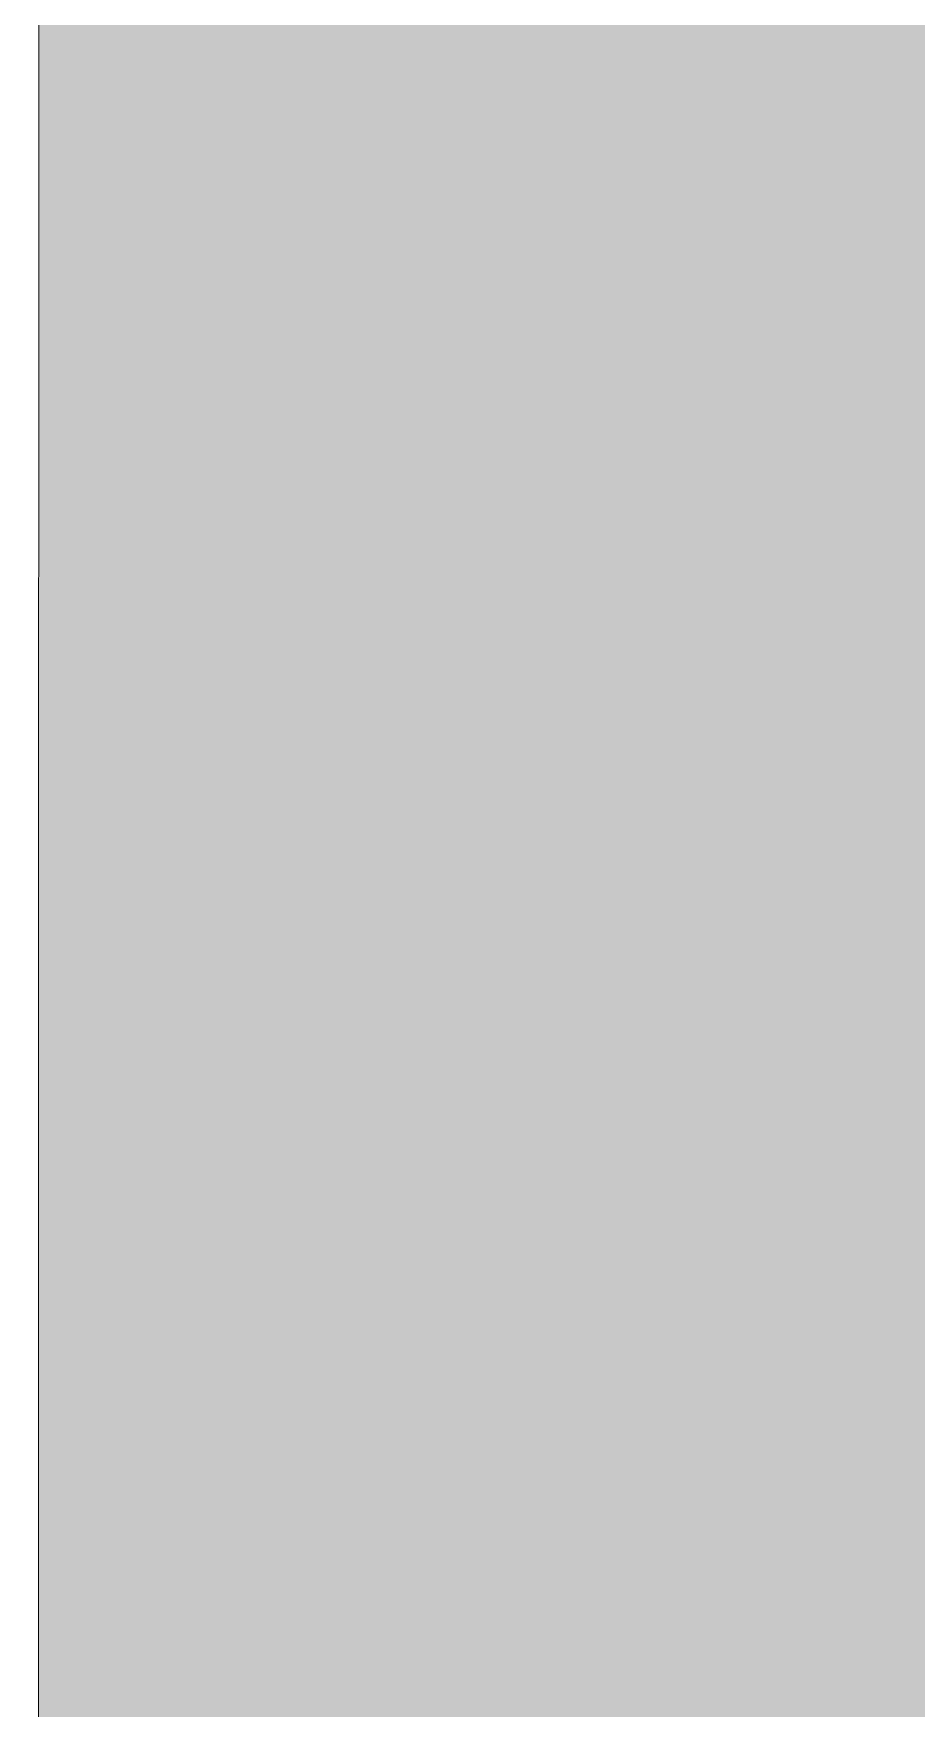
# Model space of a CAD drawing. Extents: x 543 to 1394, y -1479 to -585.
# Drawn here: x 543.3 to 620.8, y -879.5 to -732.4 of the extents above; entities that cross this region are included whole.
import ezdxf

# ---------------------------------------------------------------- set-up
doc = ezdxf.new("R2010")
doc.units = 0
doc.header["$MEASUREMENT"] = 0
doc.layers.add('katman 1', color=7, linetype='Continuous')

# ---------------------------------------------------------------- blocks, each defined once
blk = doc.blocks.new('block 2')
at = {"layer": 'katman 1', "true_color": 0xffffff}
h = blk.add_hatch(color=7, dxfattribs=at)
h.dxf.hatch_style = 2
edge = h.paths.add_edge_path()
edge.add_spline(control_points=[(544.43, -585.23), (827.38, -585.23), (1110.32, -585.23), (1393.26, -585.23), (1393.92, -585.95), (1393.95, -586.85), (1393.98, -587.74), (1394.01, -588.79), (1393.99, -589.83), (1393.99, -590.87), (1393.99, -884.8), (1393.99, -1178.74), (1393.99, -1472.67), (1393.99, -1474.01), (1394.04, -1475.35), (1393.92, -1476.69), (1393.81, -1477.91), (1393.3, -1478.64), (1391.94, -1478.49), (1391.42, -1478.44), (1390.89, -1478.49), (1390.37, -1478.49), (1109.32, -1478.49), (828.26, -1478.49), (547.2, -1478.49), (543.84, -1478.49), (543.75, -1478.4), (543.71, -1475.01), (543.7, -1474.34), (543.7, -1473.67), (543.7, -1473), (543.7, -1178.84), (543.7, -884.68), (543.72, -590.52), (543.72, -588.75), (543.26, -586.87), (544.43, -585.23)], knot_values=[0, 0, 0, 0, 1, 1, 1, 2, 2, 2, 3, 3, 3, 4, 4, 4, 5, 5, 5, 6, 6, 6, 7, 7, 7, 8, 8, 8, 9, 9, 9, 10, 10, 10, 11, 11, 11, 12, 12, 12, 12], degree=3, periodic=1)
at = {"layer": 'katman 1', "lineweight": 0}
blk.add_open_spline([(544.43, -585.23), (827.38, -585.23), (1110.32, -585.23), (1393.26, -585.23), (1393.92, -585.95), (1393.95, -586.85), (1393.98, -587.74), (1394.01, -588.79), (1393.99, -589.83), (1393.99, -590.87), (1393.99, -884.8), (1393.99, -1178.74), (1393.99, -1472.67), (1393.99, -1474.01), (1394.04, -1475.35), (1393.92, -1476.69), (1393.81, -1477.91), (1393.3, -1478.64), (1391.94, -1478.49), (1391.42, -1478.44), (1390.89, -1478.49), (1390.37, -1478.49), (1109.32, -1478.49), (828.26, -1478.49), (547.2, -1478.49), (543.84, -1478.49), (543.75, -1478.4), (543.71, -1475.01), (543.7, -1474.34), (543.7, -1473.67), (543.7, -1473), (543.7, -1178.84), (543.7, -884.68), (543.72, -590.52), (543.72, -588.75), (543.26, -586.87), (544.43, -585.23)], degree=3, knots=[0, 0, 0, 0, 1, 1, 1, 2, 2, 2, 3, 3, 3, 4, 4, 4, 5, 5, 5, 6, 6, 6, 7, 7, 7, 8, 8, 8, 9, 9, 9, 10, 10, 10, 11, 11, 11, 12, 12, 12, 12], dxfattribs=at)

msp = doc.modelspace()

# ---------------------------------------------------------------- block references
at = {"layer": 'katman 1'}
msp.add_blockref('block 2', (0, 0), dxfattribs=at)

doc.saveas('drawing.dxf')
